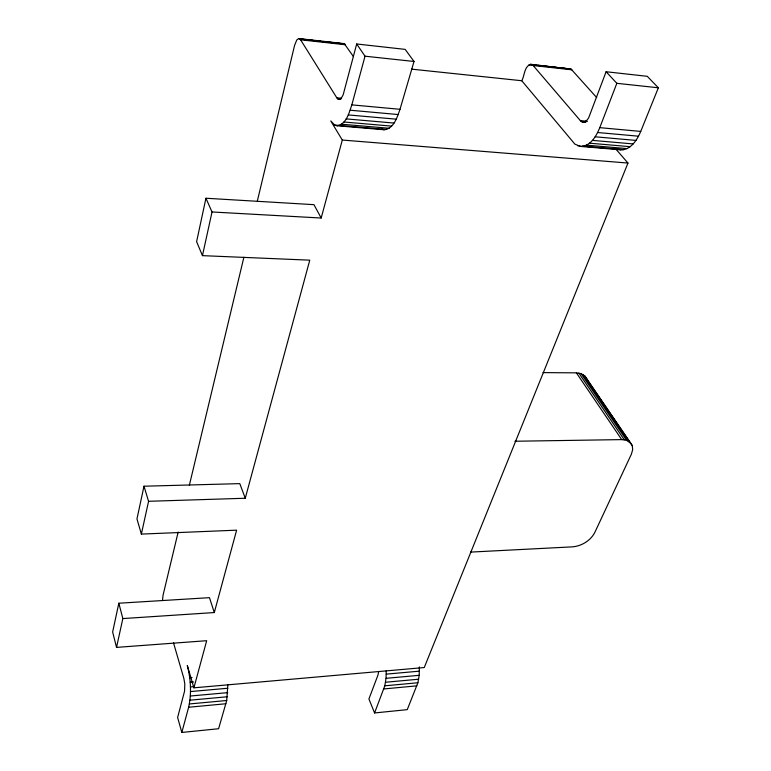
<?xml version="1.0" encoding="UTF-8"?>
<svg xmlns="http://www.w3.org/2000/svg" width="771" height="771" viewBox="0 0 771 771"><rect width="100%" height="100%" fill="white"/><g stroke="black" fill="none" stroke-linecap="round" stroke-linejoin="round"><path stroke-width="1.16" d="M162.517 600.291L163.047 595.241L178.159 532.086M227.831 684.812L226.713 700.502L218.607 728.73L181.821 732.45L188.644 707.248C191.69 693.534 190.803 679.039 187.295 665.489L193.906 687.828L424.252 667.541L627.97 163.047L615.595 148.774M419.357 666.867L419.193 675.319L417.892 682.749L407.252 709.648L374.581 712.953L384.806 685.824L386.049 678.316L386.223 670.857M378.715 671.483L377.992 675.001L368.914 698.989L374.581 712.953M116.527 647.389L122.849 618.573L214.299 612.55L209.471 597.67L118.83 603.221L112.643 631.998L116.527 647.389L206.676 640.701L193.906 687.828M143.994 486.212L148.572 501.295L245.265 498.249L239.791 483.629L143.994 486.212L136.959 518.912L141.372 534.091L236.62 530.169L214.299 612.55M205.944 198.243L212.025 211.967L321.179 218.029L313.961 204.672L205.944 198.243L196.605 241.651L202.445 255.644L309.769 260.164L245.265 498.249M141.372 534.091L148.572 501.295M202.445 255.644L212.025 211.967M189.348 485.296L243.896 257.225M257.331 201.077L294.541 45.518L296.748 40.015L298.753 38.55L344.28 43.639L353.513 56.668M321.179 218.029L342.305 140.052L330.749 120.922L334.72 125.075L336.946 125.76L384.189 129.769C393.904 128.718 397.19 117.105 400.004 109.299L414.017 61.468L405.17 49.383L356.684 43.986L343.837 92.289C343.471 95.228 340.011 102.206 336.831 97.84L300.594 39.793L298.753 38.55M336.946 125.76C346.487 124.362 349.138 112.576 351.836 104.875L365.02 56.196L356.684 43.986M530.776 64.292L533.175 65.535L580.361 120.642C583.869 124.623 588.543 119.389 589.449 115.766L606.102 71.742L647.274 76.319L658.357 87.788L640.74 131.417C637.212 139.724 631.025 149.931 620.809 149.844L580.486 146.423L574.896 144.148L521.765 80.733C524.665 75.886 524.097 66.248 530.776 64.292L571.128 69.13L596.687 97.56M580.486 146.423C590.644 146.374 596.388 135.889 599.78 127.649L616.839 83.316L606.102 71.742M567.581 69.149L570.289 68.715M188.644 707.248L225.922 703.75M383.813 688.946L416.86 685.843M189.936 700.184L227.3 696.762M385.558 682.248L418.682 679.212M189.377 703.962L226.713 700.502M384.806 685.824L417.892 682.749M190.302 696.02L227.696 692.637M386.049 678.316L419.193 675.319M190.456 691.568L227.869 688.243M386.271 674.124L419.414 671.165M190.158 682.287L193.666 681.978M190.408 686.951L193.916 686.643M189.705 677.69L192.037 677.487M470.474 552.103L572.516 546.851C581.623 546.07 590.528 540.673 594.788 532.491L631.333 454.292L632.673 449.724L632.278 445.599L584.611 375.756L581.045 373.617L576.38 372.856L543.006 372.605M514.932 441.243L621.715 439.605L626.524 440.27L631.42 443.836M342.305 140.052L627.97 163.047M341.601 124.218L389.133 128.275M586.529 145.15L627.045 148.61M334.72 125.075L386.647 129.499M577.595 145.719L579.965 145.921M582.327 146.124L623.903 149.67M346.169 118.888L393.991 123.061M592.436 140.38L633.164 143.926M343.924 122.001L391.61 126.116M589.536 143.184L630.158 146.683M348.27 114.927L396.217 119.168M595.164 136.795L635.969 140.409M350.179 110.214L398.241 114.551M597.631 132.516L638.523 136.197M351.836 104.875L400.004 109.299M599.78 127.649L640.74 131.417M336.831 97.84L341.553 98.283M580.361 120.642L587.473 121.307M337.476 98.659L341.023 98.996M581.189 121.423L585.941 121.866M338.18 99.18L340.541 99.401M582.105 121.924L585.671 122.261M411.675 69.149L521.765 80.733M365.02 56.196L414.017 61.468M616.839 83.316L658.357 87.788M301.615 39.138L306.338 39.658M308.689 39.919L313.402 40.439M315.763 40.699L320.476 41.229M322.837 41.489L327.55 42.01M329.901 42.27L334.624 42.791M336.975 43.051L341.688 43.581M529.889 64.446L535.739 65.092M538.081 65.352L542.755 65.872M545.097 66.133L549.781 66.653M552.113 66.913L556.797 67.434M559.139 67.684L568.497 68.725M300.025 39.08L344.936 44.063M532.433 64.841L571.128 69.13M529.002 64.88L531.344 65.13M300.594 39.793L345.543 44.766M533.175 65.535L571.899 69.814M343.587 43.523L344.28 43.639M617.822 149.14L620.809 149.844M381.828 129.075L384.189 129.769M584.611 375.756L632.278 445.599M582.992 374.533L628.51 441.137M581.045 373.617L626.524 440.27M578.819 373.058L624.24 439.759M576.38 372.856L621.715 439.605M585.873 377.27L586.75 379.043M173.494 642.821L183.874 678.47L184.809 684.031L184.558 691.173L177.619 717.464L181.821 732.45M118.83 603.221L122.849 618.573"/></g></svg>
